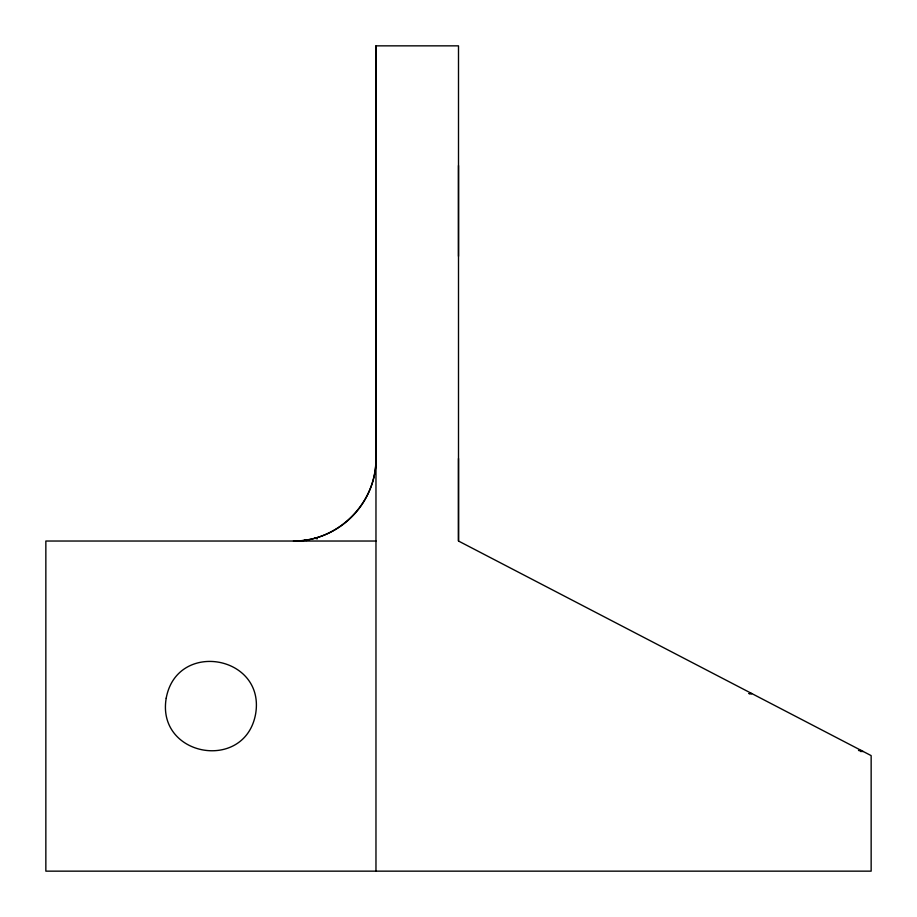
<?xml version="1.0" encoding="UTF-8"?>
<svg xmlns="http://www.w3.org/2000/svg" width="917" height="917" viewBox="0 0 917 917"><rect width="100%" height="100%" fill="white"/><g stroke="black" fill="none" stroke-linecap="round" stroke-linejoin="round"><path stroke-width="1.38" d="M375.97 458.5A82.53 82.53 0 0 1 293.44 541.03C337.548 541.958 376.898 502.608 375.97 458.5L375.97 45.85L458.5 45.85L458.5 541.03L871.15 755.608L871.15 871.15L45.85 871.15L45.85 541.03L375.97 541.03M749.063 693.688L751.929 693.607L749.063 693.55M858.518 750.519L861.441 750.564M860.352 751.47L863.206 751.481M304.215 540.319L307.012 540.503M314.795 538.222L317.293 538.841M458.5 165.519L458.5 256.301M458.5 458.5L458.5 541.03M375.97 45.85L375.97 871.15M166.206 698.204C156.199 756.777 244.977 772.435 255.614 713.976C265.621 655.403 176.843 639.745 166.206 698.204"/></g></svg>
